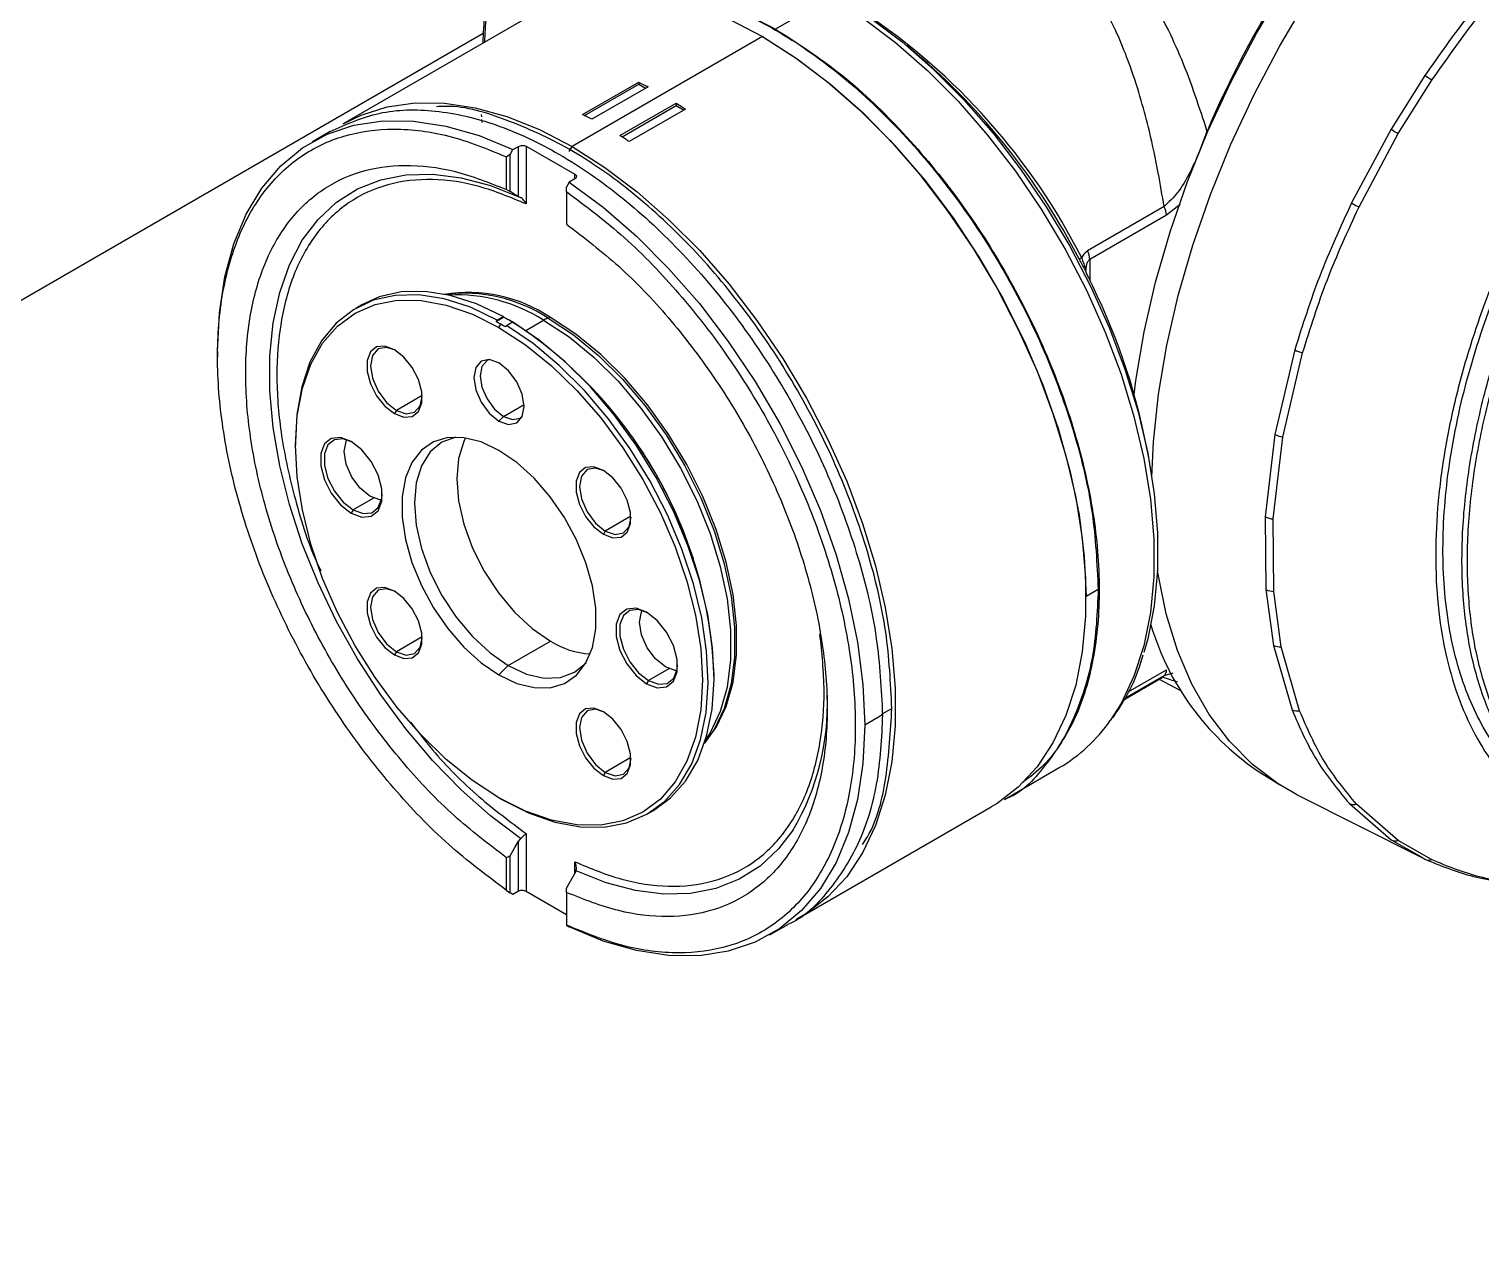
# Model space of a CAD drawing. Header units: millimetres. Extents: x -356 to 237, y 0 to 365.
# Drawn here: x -191.386 to -187.076, y 276.01 to 279.591 of the extents above; entities that cross this region are included whole.
import ezdxf

# ---------------------------------------------------------------- set-up
doc = ezdxf.new("R2010")
doc.units = ezdxf.units.MM

msp = doc.modelspace()

# ---------------------------------------------------------------- linework, layer by layer
at = {"color": 7, "linetype": 'Continuous', "lineweight": 25}
for p, q in [((-189.0066, 279.6854), (-189.1696, 279.5912)), ((-189.8876, 279.636), (-190.4528, 279.3098)), ((-203.6184, 271.7383), (-190.0371, 279.5786)), ((-189.2086, 279.5687), (-189.7737, 279.2425)), ((-189.2056, 279.5671), (-189.2084, 279.5687)), ((-188.7551, 279.5211), (-188.7805, 279.5422)), ((-187.2425, 279.4534), (-187.3427, 279.2943)), ((-187.3214, 279.2813), (-187.2218, 279.4395)), ((-189.7431, 279.3376), (-189.576, 279.4341)), ((-189.7368, 279.3345), (-189.576, 279.4273)), ((-189.5482, 279.4198), (-189.7152, 279.3234)), ((-189.576, 279.4341), (-189.576, 279.4273)), ((-189.576, 279.4273), (-189.5556, 279.4155)), ((-189.6317, 279.2752), (-189.4647, 279.3716)), ((-189.4647, 279.363), (-189.6246, 279.2707)), ((-189.4368, 279.3537), (-189.6039, 279.2573)), ((-189.4647, 279.3716), (-189.4647, 279.363)), ((-189.4427, 279.3503), (-189.4647, 279.363)), ((-190.0432, 279.3379), (-190.043, 279.3309)), ((-190.0431, 279.3379), (-190.043, 279.3309)), ((-190.0429, 279.3228), (-190.0419, 279.3141)), ((-190.4917, 279.2873), (-190.5446, 279.2567)), ((-187.887, 279.2864), (-187.8891, 279.2875)), ((-187.3427, 279.2943), (-187.46, 279.0753)), ((-187.4379, 279.0635), (-187.3214, 279.2813)), ((-189.9574, 279.219), (-189.9491, 279.2335)), ((-189.9491, 279.2335), (-189.9324, 279.2431)), ((-189.9324, 279.0946), (-189.9324, 279.2431)), ((-189.9101, 279.2442), (-189.7653, 279.1606)), ((-189.9101, 279.2442), (-189.9101, 279.0722)), ((-189.782, 279.228), (-189.7737, 279.2425)), ((-189.9574, 279.219), (-189.9686, 279.2119)), ((-189.9686, 279.115), (-189.9686, 279.2119)), ((-189.9574, 279.1092), (-189.9574, 279.219)), ((-189.782, 279.1371), (-189.7904, 279.1226)), ((-189.7653, 279.1467), (-189.782, 279.1371)), ((-189.7653, 279.1467), (-189.7653, 279.1606)), ((-189.9686, 279.115), (-189.9574, 279.1092)), ((-189.9324, 279.0946), (-189.9267, 279.0914)), ((-189.7904, 279.1091), (-189.7904, 279.1226)), ((-189.7904, 279.1091), (-189.7904, 279.0122)), ((-188.0165, 279.0643), (-188.244, 278.9329)), ((-187.9686, 279.0711), (-188.0094, 279.0388)), ((-188.0094, 279.0388), (-188.237, 278.9074)), ((-188.2511, 278.885), (-188.249, 278.8771)), ((-188.237, 278.9074), (-188.237, 278.8464)), ((-190.3977, 278.7733), (-190.4155, 278.763)), ((-189.999, 278.7234), (-189.9759, 278.7368)), ((-189.9964, 278.728), (-189.9785, 278.7383)), ((-189.9908, 278.7057), (-189.9853, 278.7153)), ((-189.9785, 278.7383), (-189.9759, 278.7368)), ((-189.9686, 278.7119), (-189.9507, 278.7222)), ((-189.9584, 278.7269), (-189.9617, 278.7288)), ((-189.9108, 278.6972), (-189.8585, 278.7274)), ((-189.8377, 278.7354), (-189.845, 278.7333)), ((-190.826, 278.6348), (-190.826, 278.6188)), ((-187.6287, 278.6396), (-187.6876, 278.3885)), ((-187.6641, 278.3807), (-187.6055, 278.6303)), ((-190.2189, 278.504), (-190.2953, 278.4599)), ((-190.2953, 278.4599), (-190.3009, 278.4502)), ((-189.9769, 278.4421), (-189.9163, 278.477)), ((-189.9769, 278.4421), (-189.9908, 278.4282)), ((-190.5949, 278.3665), (-190.5949, 278.3568)), ((-187.6876, 278.3885), (-187.716, 278.1441)), ((-187.6924, 278.1378), (-187.6641, 278.3807)), ((-188.057, 278.289), (-188.0622, 278.3193)), ((-190.3631, 278.1997), (-190.4237, 278.1647)), ((-190.4237, 278.1647), (-190.4293, 278.1551)), ((-189.5988, 278.146), (-189.6752, 278.1019)), ((-187.716, 278.1441), (-187.714, 277.928)), ((-189.6752, 278.1019), (-189.6808, 278.0923)), ((-187.6906, 277.9229), (-187.6924, 278.1378)), ((-188.2481, 277.9084), (-188.2119, 277.9293)), ((-187.714, 277.928), (-187.6917, 277.7627)), ((-188.2481, 277.9052), (-188.2481, 277.9084)), ((-187.6685, 277.7585), (-187.6906, 277.9229)), ((-190.2189, 277.7879), (-190.2953, 277.7438)), ((-189.963, 277.7027), (-189.8377, 277.775)), ((-187.6917, 277.7627), (-187.6368, 277.5716)), ((-187.6141, 277.5685), (-187.6685, 277.7585)), ((-190.2953, 277.7438), (-190.3009, 277.7342)), ((-189.963, 277.7027), (-189.9908, 277.6749)), ((-189.4862, 277.6935), (-189.5468, 277.6585)), ((-189.3522, 277.6696), (-189.3522, 277.6767)), ((-188.1311, 277.6066), (-188.0165, 277.6728)), ((-188.1226, 277.6248), (-188.0094, 277.6901)), ((-188.0165, 277.6728), (-187.9898, 277.6812)), ((-189.5468, 277.6585), (-189.5524, 277.6489)), ((-188.1329, 277.6032), (-188.0294, 277.663)), ((-188.0312, 277.6619), (-187.9675, 277.6286)), ((-188.8522, 277.5565), (-188.9051, 277.5259)), ((-188.855, 277.5581), (-188.8244, 277.5758)), ((-189.5988, 277.43), (-189.6752, 277.3859)), ((-189.6752, 277.3859), (-189.6808, 277.3762)), ((-188.4905, 277.3058), (-188.3275, 277.3999)), ((-187.7417, 277.3926), (-187.6738, 277.3495)), ((-189.9908, 277.3105), (-189.9825, 277.3057)), ((-189.0946, 276.9571), (-188.5295, 277.2833)), ((-187.6233, 277.3205), (-187.2518, 277.1337)), ((-187.4663, 277.2931), (-187.3421, 277.1857)), ((-187.322, 277.1842), (-187.4452, 277.2912)), ((-189.5494, 277.2628), (-189.5316, 277.2731)), ((-189.9101, 277.2043), (-189.9101, 277.0323)), ((-189.9267, 277.1892), (-189.9324, 277.1819)), ((-189.9324, 277.0334), (-189.9324, 277.1819)), ((-187.3421, 277.1857), (-187.2517, 277.1338)), ((-187.223, 277.127), (-187.322, 277.1842)), ((-189.9574, 277.1384), (-189.9686, 277.1325)), ((-189.9686, 277.0356), (-189.9686, 277.1325)), ((-189.9574, 277.0286), (-189.9574, 277.1384)), ((-189.7653, 277.0855), (-189.7653, 277.1207)), ((-187.2517, 277.1338), (-187.2422, 277.1284)), ((-189.7904, 277.0419), (-189.7653, 277.0855)), ((-189.7617, 277.0939), (-189.7653, 277.0855)), ((-189.9686, 277.0356), (-189.9574, 277.0286)), ((-189.9491, 277.0237), (-189.9574, 277.0286)), ((-189.9324, 277.0334), (-189.9491, 277.0237)), ((-189.7904, 276.9632), (-189.9101, 277.0323)), ((-189.7904, 277.0297), (-189.7904, 277.0419)), ((-189.7904, 277.0297), (-189.7904, 276.9328)), ((-189.7904, 276.9322), (-189.782, 276.9273)), ((-189.1865, 276.9041), (-189.1336, 276.9346))]:
    msp.add_line(p, q, dxfattribs=at)
at = {"color": 7, "linetype": 'Continuous', "lineweight": 25, "flags": 128}
for points in [[(-188.1056, 278.5074), (-188.1003, 278.5484), (-188.0759, 278.6932), (-188.042, 278.8406), (-187.9988, 278.9896), (-187.9468, 279.1391), (-187.8863, 279.288), (-187.8176, 279.4353), (-187.7414, 279.58), (-187.6581, 279.7209), (-187.5683, 279.8572), (-187.4726, 279.9877), (-187.3718, 280.1117), (-187.2666, 280.2283), (-187.1577, 280.3365), (-187.0458, 280.4356), (-186.9318, 280.525), (-186.8166, 280.6039)], [(-188.0528, 278.263), (-188.0479, 278.3666), (-188.033, 278.5081), (-188.0085, 278.6532), (-187.9744, 278.801), (-187.9312, 278.9503), (-187.879, 279.1001), (-187.8183, 279.2493), (-187.7494, 279.3969), (-187.673, 279.5418), (-187.5894, 279.683), (-187.4994, 279.8195), (-187.4035, 279.9503), (-187.3025, 280.0745), (-187.197, 280.1912), (-187.0878, 280.2995), (-186.9757, 280.3988), (-186.8615, 280.4882), (-186.7459, 280.5672)], [(-189.8876, 279.636), (-189.8342, 279.6623), (-189.7572, 279.6867), (-189.6747, 279.6985), (-189.5873, 279.6975), (-189.4961, 279.6839), (-189.4019, 279.6577), (-189.3057, 279.6192), (-189.2086, 279.5687)], [(-189.0066, 279.6854), (-188.9094, 279.6236), (-188.8132, 279.551), (-188.719, 279.4685), (-188.6278, 279.3768), (-188.5405, 279.2769), (-188.4579, 279.1698), (-188.381, 279.0566), (-188.3104, 278.9385), (-188.2471, 278.8167), (-188.1915, 278.6924), (-188.1443, 278.5669), (-188.1059, 278.4415), (-188.0768, 278.3175), (-188.0572, 278.1962), (-188.0474, 278.0787), (-188.0474, 277.9664), (-188.0572, 277.8603), (-188.0768, 277.7615), (-188.1059, 277.6711), (-188.1443, 277.59), (-188.1763, 277.5394)], [(-188.9852, 279.6862), (-188.8891, 279.625), (-188.7939, 279.5533), (-188.7007, 279.4716), (-188.6104, 279.3808), (-188.524, 279.282), (-188.4423, 279.176), (-188.3661, 279.064), (-188.2963, 278.9471), (-188.2336, 278.8265), (-188.1786, 278.7035), (-188.1319, 278.5793), (-188.0939, 278.4552), (-188.0651, 278.3325), (-188.0457, 278.2124), (-188.036, 278.0962), (-188.036, 277.985), (-188.0457, 277.88), (-188.0651, 277.7823), (-188.0766, 277.7419)], [(-189.2086, 279.5687), (-189.1114, 279.507), (-189.0152, 279.4344), (-188.921, 279.3519), (-188.8298, 279.2602), (-188.7424, 279.1603), (-188.6599, 279.0532), (-188.5829, 278.94), (-188.5124, 278.8219), (-188.4491, 278.7001), (-188.3935, 278.5758), (-188.3463, 278.4503), (-188.3079, 278.3249), (-188.2788, 278.2009), (-188.2592, 278.0796), (-188.2493, 277.9621), (-188.2493, 277.8498), (-188.2592, 277.7437), (-188.2788, 277.6449), (-188.3079, 277.5545), (-188.3463, 277.4734), (-188.3935, 277.4025), (-188.4491, 277.3423), (-188.5124, 277.2937), (-188.5295, 277.2833)], [(-189.2058, 279.5671), (-189.1057, 279.5033), (-189.0067, 279.428), (-188.9098, 279.3422), (-188.8163, 279.2467), (-188.7269, 279.1426), (-188.6429, 279.031), (-188.565, 278.9132), (-188.4941, 278.7904), (-188.431, 278.664), (-188.3764, 278.5354), (-188.3309, 278.406), (-188.295, 278.2772), (-188.269, 278.1504), (-188.2534, 278.0271), (-188.2481, 277.9084)], [(-190.4528, 279.3098), (-190.3993, 279.3361), (-190.3223, 279.3605), (-190.2398, 279.3722), (-190.1524, 279.3713), (-190.0612, 279.3576), (-189.967, 279.3314), (-189.8708, 279.2929), (-189.7737, 279.2425)], [(-190.826, 278.6348), (-190.8206, 278.7491), (-190.8045, 278.8558), (-190.7779, 278.9538), (-190.741, 279.042), (-190.6943, 279.1194), (-190.6383, 279.1851), (-190.5736, 279.2385), (-190.501, 279.2789), (-190.4212, 279.3058), (-190.3352, 279.3189), (-190.244, 279.3182), (-190.1485, 279.3036), (-190.0498, 279.2752), (-189.9491, 279.2335)], [(-189.7737, 279.2425), (-189.6765, 279.1807), (-189.5803, 279.1082), (-189.4862, 279.0257), (-189.3949, 278.934), (-189.3076, 278.8341), (-189.225, 278.727), (-189.1481, 278.6138), (-189.0776, 278.4957), (-189.0142, 278.3739), (-188.9586, 278.2496), (-188.9114, 278.1241), (-188.873, 277.9987), (-188.8439, 277.8747), (-188.8243, 277.7533), (-188.8145, 277.6359), (-188.8145, 277.5235), (-188.8243, 277.4174), (-188.8439, 277.3187), (-188.873, 277.2283), (-188.9114, 277.1472), (-188.9586, 277.0762), (-189.0142, 277.0161), (-189.0776, 276.9674), (-189.1097, 276.9488)], [(-189.9267, 277.1892), (-190.0158, 277.2566), (-190.1029, 277.334), (-190.1868, 277.4203), (-190.2668, 277.5146), (-190.3417, 277.6158), (-190.4107, 277.7226), (-190.4729, 277.8338), (-190.5278, 277.9481), (-190.5745, 278.0641), (-190.6125, 278.1805), (-190.6415, 278.2958), (-190.661, 278.4087), (-190.6708, 278.5178), (-190.6708, 278.6219), (-190.661, 278.7197), (-190.6415, 278.8101), (-190.6125, 278.892), (-190.5745, 278.9644), (-190.5278, 279.0264), (-190.4729, 279.0774), (-190.4107, 279.1167), (-190.3417, 279.1439), (-190.2668, 279.1586), (-190.1868, 279.1606), (-190.1029, 279.15), (-190.0158, 279.1269), (-189.9267, 279.0914)], [(-189.782, 279.1371), (-189.6813, 279.0625), (-189.5826, 278.9769), (-189.4871, 278.8813), (-189.3959, 278.7767), (-189.3099, 278.6642), (-189.2301, 278.5452), (-189.1575, 278.421), (-189.0928, 278.293), (-189.0368, 278.1626), (-188.9901, 278.0312), (-188.9532, 277.9004), (-188.9266, 277.7717), (-188.9105, 277.6464), (-188.9051, 277.5259)], [(-189.9324, 279.0946), (-189.9463, 279.1027), (-189.9574, 279.1092)], [(-189.9964, 278.728), (-190.0756, 278.7657), (-190.1533, 278.7907), (-190.2281, 278.8026), (-190.2987, 278.8011), (-190.364, 278.7864), (-190.4229, 278.7586), (-190.4743, 278.7183), (-190.5175, 278.666), (-190.5516, 278.6028), (-190.5761, 278.5296), (-190.5906, 278.4476), (-190.5949, 278.3665)], [(-189.9785, 278.7383), (-190.0578, 278.776), (-190.1354, 278.801), (-190.2102, 278.8129), (-190.2808, 278.8114), (-190.3461, 278.7967), (-190.3977, 278.7733)], [(-188.2299, 278.831), (-188.2297, 278.8309), (-188.2293, 278.8306), (-188.2293, 278.8302)], [(-189.9908, 277.3105), (-190.0697, 277.362), (-190.1472, 277.4245), (-190.222, 277.497), (-190.2929, 277.5783), (-190.3586, 277.6669), (-190.418, 277.7614), (-190.4701, 277.8601), (-190.514, 277.9613), (-190.5489, 278.0633), (-190.5743, 278.1644), (-190.5898, 278.2628), (-190.5949, 278.3568), (-190.5898, 278.4449), (-190.5743, 278.5255), (-190.5489, 278.5972), (-190.514, 278.6589), (-190.4701, 278.7094), (-190.418, 278.7479), (-190.3586, 278.7738), (-190.2929, 278.7866), (-190.222, 278.786), (-190.1472, 278.7722), (-190.0697, 278.7452), (-189.9908, 278.7057)], [(-189.9908, 278.7057), (-189.912, 278.6542), (-189.8345, 278.5916), (-189.7596, 278.5191), (-189.6888, 278.4378), (-189.6231, 278.3492), (-189.5637, 278.2547), (-189.5116, 278.1561), (-189.4677, 278.0549), (-189.4327, 277.9528), (-189.4073, 277.8518), (-189.3919, 277.7534), (-189.3867, 277.6593), (-189.3919, 277.5713), (-189.4073, 277.4907), (-189.4327, 277.4189), (-189.4677, 277.3573), (-189.5116, 277.3067), (-189.5637, 277.2682), (-189.6231, 277.2423), (-189.6888, 277.2296), (-189.7596, 277.2301), (-189.8345, 277.244), (-189.912, 277.2709), (-189.9908, 277.3105)], [(-189.9825, 277.3057), (-189.9031, 277.2658), (-189.8251, 277.2385), (-189.7497, 277.2243), (-189.6783, 277.2234), (-189.6119, 277.2359), (-189.5519, 277.2614), (-189.4991, 277.2996), (-189.4544, 277.3498), (-189.4187, 277.4112), (-189.3924, 277.4828), (-189.3761, 277.5632), (-189.3701, 277.6513), (-189.3743, 277.7455), (-189.3888, 277.8442), (-189.4134, 277.9457), (-189.4475, 278.0484), (-189.4906, 278.1504), (-189.5421, 278.2502), (-189.6009, 278.3459), (-189.6663, 278.436), (-189.7369, 278.519), (-189.8117, 278.5935), (-189.8893, 278.6581), (-189.9686, 278.7119)], [(-189.5316, 277.2731), (-189.4812, 277.3099), (-189.4366, 277.3601), (-189.4008, 277.4215), (-189.3746, 277.4931), (-189.3583, 277.5735), (-189.3522, 277.6616), (-189.3565, 277.7558), (-189.371, 277.8545), (-189.3955, 277.956), (-189.4296, 278.0587), (-189.4728, 278.1607), (-189.5242, 278.2605), (-189.5831, 278.3562), (-189.6484, 278.4463), (-189.719, 278.5293), (-189.7938, 278.6038), (-189.8715, 278.6684), (-189.9507, 278.7222)], [(-189.8585, 278.7274), (-189.7827, 278.6777), (-189.7083, 278.6169), (-189.6367, 278.5461), (-189.5692, 278.4668), (-189.5071, 278.3804), (-189.4516, 278.2884), (-189.4036, 278.1927), (-189.3641, 278.0949), (-189.3339, 277.9969), (-189.3134, 277.9006), (-189.303, 277.8077), (-189.303, 277.7199), (-189.3134, 277.639), (-189.3339, 277.5663), (-189.3641, 277.5033), (-189.3775, 277.4829)], [(-189.845, 278.7333), (-189.7694, 278.6837), (-189.6952, 278.6231), (-189.6238, 278.5526), (-189.5566, 278.4735), (-189.4947, 278.3873), (-189.4393, 278.2956), (-189.3915, 278.2001), (-189.3521, 278.1026), (-189.3219, 278.005), (-189.3015, 277.9089), (-189.2912, 277.8163), (-189.2912, 277.7288), (-189.3015, 277.6481), (-189.3219, 277.5756), (-189.3521, 277.5128), (-189.3807, 277.4729)], [(-189.3835, 277.4694), (-189.3464, 277.5189), (-189.3164, 277.5815), (-189.296, 277.6537), (-189.2857, 277.7342), (-189.2857, 277.8214), (-189.296, 277.9137), (-189.3164, 278.0095), (-189.3464, 278.1068), (-189.3857, 278.204), (-189.4333, 278.2991), (-189.4885, 278.3905), (-189.5502, 278.4764), (-189.6173, 278.5552), (-189.6884, 278.6255), (-189.7624, 278.6859), (-189.8377, 278.7354)], [(-190.3009, 278.6399), (-190.329, 278.6504), (-190.3537, 278.6482), (-190.372, 278.6336), (-190.3817, 278.6082), (-190.3817, 278.5753), (-190.372, 278.5387), (-190.3537, 278.5029), (-190.329, 278.4722), (-190.3009, 278.4502)], [(-190.298, 278.6382), (-190.3246, 278.6469), (-190.3494, 278.6421), (-190.366, 278.623), (-190.3719, 278.5925), (-190.366, 278.5553), (-190.3494, 278.517), (-190.3246, 278.4835), (-190.2953, 278.4599)], [(-190.3009, 278.4502), (-190.2728, 278.4397), (-190.2481, 278.442), (-190.2297, 278.4566), (-190.22, 278.4819), (-190.22, 278.5149), (-190.2297, 278.5514), (-190.2481, 278.5872), (-190.2728, 278.618), (-190.3009, 278.6399)], [(-189.9908, 278.6006), (-190.0194, 278.6105), (-190.0436, 278.6058), (-190.0598, 278.5872), (-190.0655, 278.5575), (-190.0598, 278.5212), (-190.0436, 278.4839), (-190.0194, 278.4512), (-189.9908, 278.4282)], [(-190.0196, 278.6106), (-190.0261, 278.6077), (-190.0412, 278.5903), (-190.0465, 278.5626), (-190.0412, 278.5288), (-190.0261, 278.494), (-190.0035, 278.4636), (-189.9769, 278.4421)], [(-189.9908, 278.4282), (-189.9623, 278.4182), (-189.938, 278.4229), (-189.9218, 278.4416), (-189.9162, 278.4713), (-189.9218, 278.5076), (-189.938, 278.5449), (-189.9623, 278.5776), (-189.9908, 278.6006)], [(-190.2953, 278.4599), (-190.266, 278.4497), (-190.2412, 278.4545), (-190.2246, 278.4736), (-190.2188, 278.5009)], [(-189.9769, 278.4421), (-189.9503, 278.4328), (-189.9277, 278.4372), (-189.9219, 278.4414)], [(-190.4293, 278.3673), (-190.4607, 278.379), (-190.4883, 278.3765), (-190.5088, 278.3602), (-190.5198, 278.3318), (-190.5198, 278.295), (-190.5088, 278.2541), (-190.4883, 278.214), (-190.4607, 278.1796), (-190.4293, 278.1551)], [(-190.4264, 278.3656), (-190.4532, 278.3751), (-190.4792, 278.3728), (-190.4985, 278.3574), (-190.5087, 278.3308), (-190.5087, 278.2962), (-190.4985, 278.2577), (-190.4792, 278.2201), (-190.4532, 278.1878), (-190.4237, 278.1647)], [(-190.4502, 278.3375), (-190.4443, 278.368), (-190.4421, 278.3724)], [(-190.4293, 278.1551), (-190.3979, 278.1434), (-190.3702, 278.1458), (-190.3497, 278.1622), (-190.3388, 278.1905), (-190.3388, 278.2274), (-190.3497, 278.2683), (-190.3702, 278.3084), (-190.3979, 278.3427), (-190.4293, 278.3673)], [(-189.9908, 278.3412), (-190.0438, 278.3662), (-190.095, 278.3789), (-190.1427, 278.379), (-190.1852, 278.3665), (-190.2211, 278.3418), (-190.2491, 278.3057), (-190.2683, 278.2595), (-190.2781, 278.2047), (-190.2781, 278.1432), (-190.2683, 278.0771), (-190.2491, 278.0087), (-190.2211, 277.9402), (-190.1852, 277.8741), (-190.1427, 277.8125), (-190.095, 277.7576), (-190.0438, 277.7112), (-189.9908, 277.6749)], [(-190.1185, 278.3806), (-190.1598, 278.3651), (-190.1945, 278.3364), (-190.2202, 278.2956), (-190.236, 278.2445), (-190.2414, 278.1849), (-190.236, 278.119), (-190.2202, 278.0496), (-190.1945, 277.9792), (-190.1598, 277.9105), (-190.1176, 277.8461), (-190.0695, 277.7886), (-190.0173, 277.7402), (-189.963, 277.7027)], [(-190.0899, 278.3782), (-190.0949, 278.368), (-190.1107, 278.3168), (-190.1161, 278.2572), (-190.1107, 278.1914), (-190.0949, 278.1219), (-190.0692, 278.0515), (-190.0346, 277.9828), (-189.9924, 277.9185), (-189.9442, 277.861), (-189.892, 277.8125), (-189.8377, 277.775)], [(-190.3394, 278.1945), (-190.3443, 278.1947), (-190.3736, 278.2049), (-190.4029, 278.2286), (-190.4277, 278.2621), (-190.4443, 278.3003), (-190.4502, 278.3375)], [(-189.9908, 277.6749), (-189.9378, 277.65), (-189.8866, 277.6372), (-189.8389, 277.6371), (-189.7964, 277.6496), (-189.7606, 277.6744), (-189.7325, 277.7105), (-189.7133, 277.7567), (-189.7035, 277.8115), (-189.7035, 277.873), (-189.7133, 277.939), (-189.7325, 278.0075), (-189.7606, 278.0759), (-189.7964, 278.1421), (-189.8389, 278.2037), (-189.8866, 278.2586), (-189.9378, 278.305), (-189.9908, 278.3412)], [(-189.6808, 278.2819), (-189.7089, 278.2924), (-189.7336, 278.2902), (-189.7519, 278.2756), (-189.7617, 278.2503), (-189.7617, 278.2173), (-189.7519, 278.1808), (-189.7336, 278.1449), (-189.7089, 278.1142), (-189.6808, 278.0923)], [(-189.678, 278.2803), (-189.7045, 278.2889), (-189.7293, 278.2841), (-189.7459, 278.265), (-189.7518, 278.2345), (-189.7459, 278.1973), (-189.7293, 278.1591), (-189.7045, 278.1256), (-189.6752, 278.1019)], [(-189.6808, 278.0923), (-189.6527, 278.0818), (-189.628, 278.084), (-189.6097, 278.0986), (-189.5999, 278.124), (-189.5999, 278.1569), (-189.6097, 278.1935), (-189.628, 278.2293), (-189.6527, 278.26), (-189.6808, 278.2819)], [(-190.4237, 278.1647), (-190.3942, 278.1537), (-190.3682, 278.156), (-190.349, 278.1714), (-190.3387, 278.198), (-190.3375, 278.2115)], [(-189.6752, 278.1019), (-189.6459, 278.0917), (-189.6211, 278.0966), (-189.6045, 278.1157), (-189.5987, 278.143)], [(-187.6233, 277.3204), (-187.6776, 277.3519), (-187.7537, 277.4092), (-187.822, 277.478), (-187.8823, 277.5577), (-187.9339, 277.6478), (-187.9767, 277.7477), (-188.0102, 277.8567), (-188.0342, 277.9739), (-188.0359, 277.9855)], [(-190.3009, 277.9239), (-190.329, 277.9344), (-190.3537, 277.9322), (-190.372, 277.9175), (-190.3817, 277.8922), (-190.3817, 277.8593), (-190.372, 277.8227), (-190.3537, 277.7869), (-190.329, 277.7561), (-190.3009, 277.7342)], [(-190.298, 277.9222), (-190.3246, 277.9308), (-190.3494, 277.926), (-190.366, 277.9069), (-190.3719, 277.8764), (-190.366, 277.8392), (-190.3494, 277.801), (-190.3246, 277.7675), (-190.2953, 277.7438)], [(-190.3009, 277.7342), (-190.2728, 277.7237), (-190.2481, 277.7259), (-190.2297, 277.7406), (-190.22, 277.7659), (-190.22, 277.7988), (-190.2297, 277.8354), (-190.2481, 277.8712), (-190.2728, 277.9019), (-190.3009, 277.9239)], [(-189.5524, 277.861), (-189.5838, 277.8728), (-189.6114, 277.8703), (-189.6319, 277.8539), (-189.6428, 277.8256), (-189.6428, 277.7888), (-189.6319, 277.7478), (-189.6114, 277.7078), (-189.5838, 277.6734), (-189.5524, 277.6489)], [(-189.5495, 277.8593), (-189.5763, 277.8689), (-189.6023, 277.8665), (-189.6215, 277.8511), (-189.6318, 277.8245), (-189.6318, 277.7899), (-189.6215, 277.7515), (-189.6023, 277.7138), (-189.5763, 277.6816), (-189.5468, 277.6585)], [(-189.5732, 277.8313), (-189.5674, 277.8618), (-189.5652, 277.8661)], [(-189.5524, 277.6489), (-189.5209, 277.6371), (-189.4933, 277.6396), (-189.4728, 277.656), (-189.4619, 277.6843), (-189.4619, 277.7211), (-189.4728, 277.7621), (-189.4933, 277.8021), (-189.5209, 277.8365), (-189.5524, 277.861)], [(-189.4625, 277.6883), (-189.4674, 277.6885), (-189.4967, 277.6987), (-189.526, 277.7223), (-189.5508, 277.7558), (-189.5674, 277.7941), (-189.5732, 277.8313)], [(-190.2953, 277.7438), (-190.266, 277.7337), (-190.2412, 277.7385), (-190.2246, 277.7576), (-190.2188, 277.7849)], [(-189.963, 277.7027), (-189.9087, 277.6775), (-189.8564, 277.6656), (-189.8083, 277.6676), (-189.7661, 277.6832), (-189.7321, 277.7112)], [(-189.5468, 277.6585), (-189.5173, 277.6475), (-189.4913, 277.6498), (-189.4721, 277.6652), (-189.4618, 277.6918), (-189.4605, 277.7052)], [(-189.6808, 277.5659), (-189.7089, 277.5764), (-189.7336, 277.5742), (-189.7519, 277.5595), (-189.7617, 277.5342), (-189.7617, 277.5013), (-189.7519, 277.4647), (-189.7336, 277.4289), (-189.7089, 277.3982), (-189.6808, 277.3762)], [(-189.678, 277.5642), (-189.7045, 277.5729), (-189.7293, 277.568), (-189.7459, 277.5489), (-189.7518, 277.5185), (-189.7459, 277.4813), (-189.7293, 277.443), (-189.7045, 277.4095), (-189.6752, 277.3859)], [(-189.6808, 277.3762), (-189.6527, 277.3657), (-189.628, 277.3679), (-189.6097, 277.3826), (-189.5999, 277.4079), (-189.5999, 277.4408), (-189.6097, 277.4774), (-189.628, 277.5132), (-189.6527, 277.544), (-189.6808, 277.5659)], [(-188.9051, 277.5259), (-188.9105, 277.4117), (-188.9266, 277.305), (-188.9532, 277.207), (-188.9901, 277.1188), (-189.0368, 277.0414), (-189.0928, 276.9756), (-189.1575, 276.9223), (-189.2301, 276.8819), (-189.3099, 276.855), (-189.3959, 276.8418), (-189.4871, 276.8426), (-189.5826, 276.8572), (-189.6813, 276.8855), (-189.782, 276.9273)], [(-189.6752, 277.3859), (-189.6459, 277.3757), (-189.6211, 277.3805), (-189.6045, 277.3996), (-189.5987, 277.4269)], [(-189.1175, 277.2155), (-189.1607, 277.1589), (-189.2155, 277.108), (-189.2778, 277.0687), (-189.3468, 277.0415), (-189.4217, 277.0268), (-189.5016, 277.0248), (-189.5856, 277.0354), (-189.6726, 277.0585), (-189.7617, 277.0939)], [(-189.9574, 277.1384), (-189.9433, 277.1629), (-189.9324, 277.1819)]]:
    msp.add_lwpolyline(points, dxfattribs=at)
at = {"color": 7, "linetype": 'Continuous', "lineweight": 25}
for centre, radius, start, end in [((-185.0226, 278.064), 3.1167, 138.3538, 156.8846), ((-189.9641, 278.0493), 1.9093, 26.8731, 56.4463), ((-190.0588, 277.9854), 2.0144, 27.2509, 49.6714), ((-188.8343, 277.0542), 2.8792, 55.9405, 56.4375), ((-187.0453, 279.7588), 0.5516, 237.3712, 239.9724), ((-188.0651, 279.037), 0.0557, 1.7795, 29.2274), ((-187.3495, 279.2554), 0.2113, 238.4666, 245.2686), ((-188.2927, 278.9057), 0.0557, 1.7778, 29.229), ((-188.2438, 278.8783), 0.0381, 116.8878, 129.3384), ((-188.2385, 278.8815), 0.013, 164.2915, 201.3717), ((-190.0808, 278.3739), 0.4356, 56.083, 99.6187), ((-190.0938, 278.3531), 0.4544, 56.7974, 96.994), ((-190.1158, 278.3233), 0.4791, 57.5182, 92.7662), ((-189.9572, 277.9825), 1.9247, 10.0785, 26.1327), ((-190.6686, 277.6168), 1.3178, 2.6054, 57.3946), ((-189.8277, 278.6751), 0.0607, 106.5441, 120.4872), ((-187.5808, 278.7257), 0.0985, 240.9194, 255.4658), ((-190.6731, 277.6142), 1.323, 17.8228, 42.1717), ((-187.6524, 278.4552), 0.0753, 242.2109, 261.121), ((-187.6887, 278.1989), 0.0612, 243.4833, 266.5085), ((-187.6917, 277.9748), 0.0519, 244.4191, 271.1942), ((-187.2909, 278.0507), 0.7977, 196.5407, 235.5875), ((-189.7051, 277.9857), 0.2489, 237.8205, 266.6071), ((-187.6723, 277.8045), 0.0462, 245.1025, 274.6909), ((-188.0299, 277.6884), 0.0206, 310.7938, 4.8109), ((-189.7423, 277.586), 0.7264, 329.3294, 2.2714), ((-188.57, 277.8145), 0.4803, 300.3313, 325.0553), ((-187.6202, 277.6083), 0.0403, 245.6542, 278.6288), ((-187.4531, 277.3224), 0.0321, 245.7815, 284.246), ((-187.33, 277.2117), 0.0287, 245.1924, 286.2148), ((-187.2308, 277.1524), 0.0266, 244.601, 287.1935)]:
    msp.add_arc(centre, radius, start, end, dxfattribs=at)
for points, knots in [([(-183.6206, 281.7904), (-183.7048, 281.7255), (-183.8818, 281.5891), (-184.1439, 281.3919), (-184.4159, 281.1896), (-184.6835, 280.9923), (-184.9569, 280.7926), (-185.2224, 280.5976), (-185.4857, 280.4103), (-185.7333, 280.2745), (-185.9461, 280.1531), (-186.1269, 280.0368), (-186.2891, 279.9141), (-186.4296, 279.783), (-186.5521, 279.6507), (-186.6683, 279.5066), (-186.7761, 279.3525), (-186.8745, 279.1907), (-186.962, 279.0232), (-187.0378, 278.8523), (-187.1007, 278.6798), (-187.1503, 278.5077), (-187.1857, 278.3381), (-187.2067, 278.1731), (-187.2126, 278.0151), (-187.204, 277.8658), (-187.1805, 277.7269), (-187.1427, 277.5998), (-187.0905, 277.4862), (-187.0248, 277.3874), (-186.9461, 277.3051), (-186.8557, 277.2404), (-186.7545, 277.1944), (-186.6438, 277.1674), (-186.5251, 277.1613), (-186.4249, 277.1689), (-186.3663, 277.1845), (-186.3482, 277.1894)], [0, 0, 0, 0, 0.04659, 0.097949, 0.143742, 0.195198, 0.243679, 0.29212, 0.339654, 0.385153, 0.415758, 0.447037, 0.479331, 0.504731, 0.531198, 0.558287, 0.585816, 0.613557, 0.641265, 0.668577, 0.695441, 0.721679, 0.747031, 0.771324, 0.794484, 0.816266, 0.836769, 0.856069, 0.874217, 0.891392, 0.907837, 0.923838, 0.939837, 0.956275, 0.973477, 0.991785, 1, 1, 1, 1]), ([(-186.8288, 277.284), (-186.8571, 277.2985), (-186.9379, 277.3397), (-187.0404, 277.4601), (-187.1291, 277.6312), (-187.1803, 277.8379), (-187.1947, 278.0702), (-187.1717, 278.3231), (-187.1125, 278.5875), (-187.0187, 278.8566), (-186.8939, 279.1207), (-186.7495, 279.3591), (-186.5952, 279.5669), (-186.4376, 279.7432), (-186.2712, 279.8972), (-186.0953, 280.0251), (-185.919, 280.1379), (-185.6962, 280.2649), (-185.4231, 280.4156), (-185.1268, 280.6356), (-184.8238, 280.8563), (-184.521, 281.0798), (-184.2182, 281.3053), (-183.9155, 281.5337), (-183.7153, 281.6889), (-183.6149, 281.7667)], [0, 0, 0, 0, 0.015151, 0.043239, 0.07368, 0.107159, 0.144381, 0.184781, 0.228419, 0.27393, 0.321059, 0.368177, 0.407242, 0.444936, 0.481352, 0.515661, 0.549011, 0.581618, 0.638568, 0.69824, 0.75821, 0.818307, 0.878586, 0.939125, 1, 1, 1, 1]), ([(-186.3423, 280.3122), (-186.398, 280.2791), (-186.5112, 280.2118), (-186.6715, 280.0899), (-186.8276, 279.9524), (-186.9762, 279.7985), (-187.1167, 279.6325), (-187.2005, 279.5132), (-187.2425, 279.4534)], [0, 0, 0, 0, 0.1546, 0.314624, 0.480722, 0.651487, 0.825457, 1, 1, 1, 1]), ([(-187.2218, 279.4395), (-187.18, 279.499), (-187.0967, 279.6177), (-186.957, 279.7829), (-186.8093, 279.9361), (-186.654, 280.0729), (-186.4945, 280.1944), (-186.3819, 280.2613), (-186.3266, 280.2942)], [0, 0, 0, 0, 0.1744774, 0.3484375, 0.5192116, 0.6853245, 0.8454209, 1, 1, 1, 1]), ([(-188.3578, 279.9959), (-188.3288, 279.977), (-188.2704, 279.9388), (-188.1935, 279.8674), (-188.1241, 279.7867), (-188.0426, 279.6674), (-187.9589, 279.5011), (-187.9126, 279.3595), (-187.8891, 279.2875)], [0, 0, 0, 0, 0.119317, 0.240522, 0.360758, 0.48628, 0.738679, 1, 1, 1, 1]), ([(-188.0165, 279.0643), (-188.022, 279.0976), (-188.0345, 279.1726), (-188.0569, 279.2777), (-188.0844, 279.3827), (-188.1134, 279.4732), (-188.1469, 279.5592), (-188.183, 279.6347), (-188.2228, 279.7031), (-188.2746, 279.7755), (-188.3426, 279.8498), (-188.4056, 279.8924), (-188.4363, 279.9132)], [0, 0, 0, 0, 0.10383, 0.233271, 0.329801, 0.436859, 0.524973, 0.612947, 0.693539, 0.767407, 0.886379, 1, 1, 1, 1]), ([(-190.0079, 279.8253), (-190.0181, 279.7627), (-190.033, 279.6709), (-190.0375, 279.5781), (-190.039, 279.5486)], [0, 0, 0, 0, 0.681993, 1, 1, 1, 1]), ([(-190.0328, 279.5522), (-190.0315, 279.5772), (-190.0271, 279.6664), (-190.0126, 279.7546), (-190.0023, 279.8181)], [0, 0, 0, 0, 0.280646, 1, 1, 1, 1]), ([(-189.8487, 279.6585), (-189.801, 279.6798), (-189.7023, 279.724), (-189.5297, 279.7251), (-189.3472, 279.6834), (-189.2309, 279.6231), (-189.1696, 279.5912)], [0, 0, 0, 0, 0.2177094, 0.4509119, 0.7101827, 1, 1, 1, 1]), ([(-189.8269, 279.6624), (-189.7858, 279.6806), (-189.6938, 279.7212), (-189.5285, 279.7215), (-189.3474, 279.6789), (-189.1603, 279.5896), (-188.9746, 279.4595), (-188.7963, 279.2927), (-188.6322, 279.0957), (-188.4882, 278.8757), (-188.3694, 278.6409), (-188.2816, 278.4002), (-188.2238, 278.1625), (-188.2158, 278.0051), (-188.2119, 277.9293)], [0, 0, 0, 0, 0.04988, 0.111733, 0.180499, 0.257369, 0.34214, 0.433609, 0.52989, 0.628676, 0.727465, 0.823748, 0.91522, 1, 1, 1, 1]), ([(-189.1696, 279.5912), (-189.1057, 279.5499), (-188.973, 279.464), (-188.7955, 279.2946), (-188.6305, 279.0976), (-188.4862, 278.8768), (-188.3673, 278.6414), (-188.2785, 278.4), (-188.2231, 278.1616), (-188.203, 277.9347), (-188.2198, 277.7285), (-188.2719, 277.5465), (-188.3641, 277.4074), (-188.4411, 277.3212), (-188.4905, 277.3059), (-188.4905, 277.3059)], [0, 0, 0, 0, 0.0841048, 0.1748543, 0.270377, 0.3683859, 0.4663969, 0.561922, 0.6526767, 0.7367872, 0.8130579, 0.8812899, 0.9426618, 0.9999766, 1, 1, 1, 1]), ([(-189.576, 279.4341), (-189.5708, 279.4315), (-189.5615, 279.4268), (-189.5523, 279.422), (-189.5482, 279.4198)], [0, 0, 0, 0, 0.558121, 1, 1, 1, 1]), ([(-190.4917, 279.2872), (-190.4441, 279.3086), (-190.3454, 279.3527), (-190.1726, 279.3541), (-189.9909, 279.3111), (-189.8034, 279.2216), (-189.6171, 279.0911), (-189.4383, 278.9238), (-189.2737, 278.7262), (-189.1293, 278.5056), (-189.0102, 278.2702), (-188.9221, 278.0287), (-188.8642, 277.7904), (-188.8561, 277.6324), (-188.8522, 277.5565)], [0, 0, 0, 0, 0.057294, 0.118664, 0.186894, 0.263164, 0.347274, 0.438029, 0.533558, 0.631575, 0.729593, 0.825125, 0.915884, 1, 1, 1, 1]), ([(-188.8244, 277.5758), (-188.8282, 277.6515), (-188.8363, 277.809), (-188.8941, 278.0467), (-188.9819, 278.2874), (-189.1006, 278.5221), (-189.2446, 278.7421), (-189.4088, 278.9393), (-189.587, 279.1056), (-189.7728, 279.2372), (-189.9596, 279.3216), (-190.0961, 279.3652), (-190.1666, 279.3613), (-190.1757, 279.3608)], [0, 0, 0, 0, 0.094365, 0.196182, 0.303352, 0.413313, 0.52327, 0.630438, 0.73225, 0.826608, 0.91217, 0.988713, 1, 1, 1, 1]), ([(-189.4647, 279.3716), (-189.4595, 279.3683), (-189.4501, 279.3624), (-189.4409, 279.3564), (-189.4368, 279.3537)], [0, 0, 0, 0, 0.55827, 1, 1, 1, 1]), ([(-189.7152, 279.3234), (-189.7204, 279.3261), (-189.7296, 279.331), (-189.739, 279.3356), (-189.7431, 279.3376)], [0, 0, 0, 0, 0.561889, 1, 1, 1, 1]), ([(-189.9686, 277.0356), (-190.027, 277.0796), (-190.1475, 277.1703), (-190.3077, 277.3387), (-190.4552, 277.5292), (-190.5831, 277.7384), (-190.6878, 277.9586), (-190.7656, 278.1825), (-190.8139, 278.4029), (-190.8313, 278.6125), (-190.8168, 278.8047), (-190.7705, 278.9736), (-190.6928, 279.1134), (-190.5848, 279.2181), (-190.4506, 279.2818), (-190.2977, 279.3011), (-190.1319, 279.2792), (-190.0249, 279.2351), (-189.9686, 279.2119)], [0, 0, 0, 0, 0.06918, 0.142775, 0.219342, 0.297215, 0.374638, 0.449886, 0.521392, 0.587876, 0.648517, 0.703146, 0.75249, 0.798344, 0.843428, 0.890695, 0.942464, 1, 1, 1, 1]), ([(-189.6039, 279.2573), (-189.609, 279.2607), (-189.6183, 279.2667), (-189.6276, 279.2726), (-189.6317, 279.2752)], [0, 0, 0, 0, 0.561671, 1, 1, 1, 1]), ([(-187.8891, 279.2875), (-187.9051, 279.245), (-187.9288, 279.182), (-187.9729, 279.1065), (-188.0026, 279.0777), (-188.0165, 279.0643)], [0, 0, 0, 0, 0.524533, 0.777545, 1, 1, 1, 1]), ([(-189.9324, 279.2431), (-189.9307, 279.2439), (-189.9271, 279.2455), (-189.9212, 279.2463), (-189.9154, 279.2461), (-189.9118, 279.2448), (-189.9101, 279.2442)], [0, 0, 0, 0, 0.2425918, 0.5051082, 0.7671577, 1, 1, 1, 1]), ([(-189.9686, 277.1325), (-190.0214, 277.1729), (-190.1304, 277.256), (-190.2751, 277.4095), (-190.4083, 277.5829), (-190.5236, 277.7728), (-190.618, 277.9724), (-190.6881, 278.1754), (-190.7316, 278.375), (-190.7472, 278.5649), (-190.7342, 278.7392), (-190.6925, 278.8923), (-190.6225, 279.0194), (-190.5252, 279.115), (-190.4043, 279.1738), (-190.2663, 279.1927), (-190.1164, 279.1743), (-190.0195, 279.1355), (-189.9686, 279.115)], [0, 0, 0, 0, 0.0694194, 0.1431725, 0.219819, 0.2977126, 0.3751143, 0.4503246, 0.5217965, 0.5882717, 0.6489372, 0.7036264, 0.7530457, 0.7989548, 0.8440241, 0.8911776, 0.9427393, 1, 1, 1, 1]), ([(-189.9101, 279.0722), (-189.9558, 279.0914), (-190.0448, 279.1288), (-190.1855, 279.1505), (-190.3207, 279.1366), (-190.4418, 279.081), (-190.5383, 278.9866), (-190.605, 278.8625), (-190.6425, 278.7187), (-190.6537, 278.5605), (-190.6406, 278.3878), (-190.5995, 278.2015), (-190.5577, 278.0638), (-190.5235, 277.9925), (-190.5195, 277.9843)], [0, 0, 0, 0, 0.086025, 0.167801, 0.244951, 0.319526, 0.395367, 0.475812, 0.561879, 0.652276, 0.750866, 0.862367, 0.984231, 1, 1, 1, 1]), ([(-189.7653, 279.1606), (-189.7641, 279.1596), (-189.7617, 279.1578), (-189.7603, 279.1535), (-189.7617, 279.1493), (-189.764, 279.1476), (-189.7653, 279.1467)], [0, 0, 0, 0, 0.2757812, 0.5076241, 0.7313463, 1, 1, 1, 1]), ([(-189.9101, 279.0722), (-189.9109, 279.0739), (-189.9121, 279.0761), (-189.9136, 279.0785), (-189.915, 279.0806), (-189.9177, 279.0841), (-189.9218, 279.0883), (-189.9252, 279.0905), (-189.9267, 279.0914)], [0, 0, 0, 0, 0.218867, 0.286286, 0.326128, 0.52356, 0.790717, 1, 1, 1, 1]), ([(-189.7904, 279.1091), (-189.732, 279.0651), (-189.6114, 278.9744), (-189.4512, 278.806), (-189.3037, 278.6155), (-189.1758, 278.4063), (-189.0712, 278.1861), (-188.9934, 277.9622), (-188.945, 277.7418), (-188.9277, 277.5322), (-188.9421, 277.34), (-188.9884, 277.1712), (-189.0661, 277.0313), (-189.1741, 276.9266), (-189.3083, 276.8629), (-189.4612, 276.8436), (-189.627, 276.8655), (-189.734, 276.9096), (-189.7904, 276.9328)], [0, 0, 0, 0, 0.06918, 0.142775, 0.219342, 0.297214, 0.374637, 0.449886, 0.521391, 0.587877, 0.648517, 0.703146, 0.752489, 0.798344, 0.843428, 0.890695, 0.942464, 1, 1, 1, 1]), ([(-187.46, 279.0753), (-187.4931, 279.0035), (-187.5584, 278.8618), (-187.6054, 278.713), (-187.6287, 278.6396)], [0, 0, 0, 0, 0.506608, 1, 1, 1, 1]), ([(-187.6055, 278.6303), (-187.5824, 278.7033), (-187.5357, 278.8512), (-187.4708, 278.9921), (-187.4379, 279.0635)], [0, 0, 0, 0, 0.49338, 1, 1, 1, 1]), ([(-189.7904, 279.0122), (-189.7375, 278.9719), (-189.6286, 278.8887), (-189.4838, 278.7352), (-189.3507, 278.5618), (-189.2353, 278.3719), (-189.141, 278.1723), (-189.0709, 277.9693), (-189.0273, 277.7697), (-189.0117, 277.5798), (-189.0247, 277.4056), (-189.0664, 277.2524), (-189.1364, 277.1253), (-189.2337, 277.0297), (-189.3546, 276.9709), (-189.4926, 276.952), (-189.6425, 276.9704), (-189.7394, 277.0092), (-189.7904, 277.0297)], [0, 0, 0, 0, 0.0694193, 0.1431723, 0.2198189, 0.2977124, 0.375114, 0.4503243, 0.5217961, 0.5882713, 0.6489368, 0.7036259, 0.7530466, 0.7989546, 0.8440238, 0.8911775, 0.9427393, 1, 1, 1, 1]), ([(-188.244, 278.9329), (-188.248, 278.9299), (-188.2554, 278.9243), (-188.2592, 278.9161), (-188.261, 278.9123)], [0, 0, 0, 0, 0.545428, 1, 1, 1, 1]), ([(-188.2506, 278.8767), (-188.252, 278.8791), (-188.2552, 278.8844), (-188.2609, 278.8947), (-188.2653, 278.9028), (-188.2679, 278.9078)], [0, 0, 0, 0, 0.229283, 0.520324, 1, 1, 1, 1]), ([(-188.261, 278.9123), (-188.2593, 278.9074), (-188.2568, 278.9002), (-188.2536, 278.8911), (-188.2519, 278.8869), (-188.2511, 278.885)], [0, 0, 0, 0, 0.532031, 0.78473, 1, 1, 1, 1]), ([(-188.2293, 278.8302), (-188.2332, 278.8385), (-188.2391, 278.8508), (-188.2463, 278.8663), (-188.2494, 278.8736), (-188.2506, 278.8767)], [0, 0, 0, 0, 0.534604, 0.803415, 1, 1, 1, 1]), ([(-188.2478, 278.8744), (-188.2477, 278.8803), (-188.2475, 278.8897), (-188.2437, 278.9), (-188.2401, 278.9051), (-188.238, 278.9067), (-188.237, 278.9074)], [0, 0, 0, 0, 0.487025, 0.780056, 0.897109, 1, 1, 1, 1]), ([(-186.7763, 277.2519), (-186.7961, 277.2621), (-186.8543, 277.2919), (-186.935, 277.3697), (-187.0146, 277.4804), (-187.0742, 277.6137), (-187.1141, 277.7648), (-187.1334, 277.9323), (-187.1328, 278.113), (-187.1113, 278.3039), (-187.0698, 278.502), (-187.0102, 278.7037), (-186.9558, 278.8356), (-186.9283, 278.9023)], [0, 0, 0, 0, 0.036927, 0.108566, 0.183669, 0.263304, 0.349994, 0.443075, 0.543265, 0.650403, 0.762423, 0.879947, 1, 1, 1, 1]), ([(-188.2458, 278.8655), (-188.2461, 278.866), (-188.2467, 278.8674), (-188.2476, 278.8696), (-188.2486, 278.8715), (-188.2488, 278.8728), (-188.2491, 278.8732), (-188.2491, 278.8732)], [0, 0, 0, 0, 0.20546, 0.553013, 0.832881, 0.996175, 1, 1, 1, 1]), ([(-186.7082, 277.224), (-186.7427, 277.2402), (-186.8158, 277.2745), (-186.9104, 277.3586), (-186.991, 277.4663), (-187.0523, 277.5959), (-187.0942, 277.7436), (-187.1159, 277.9077), (-187.1178, 278.0853), (-187.0993, 278.2733), (-187.0608, 278.4688), (-187.0045, 278.6684), (-186.9524, 278.7993), (-186.9259, 278.8655)], [0, 0, 0, 0, 0.062537, 0.132446, 0.20564, 0.283024, 0.367109, 0.457561, 0.554768, 0.659034, 0.768126, 0.882578, 1, 1, 1, 1]), ([(-189.999, 278.7234), (-189.9985, 278.7243), (-189.9977, 278.7258), (-189.9968, 278.7273), (-189.9964, 278.728)], [0, 0, 0, 0, 0.560279, 1, 1, 1, 1]), ([(-189.9853, 278.7153), (-189.9878, 278.7168), (-189.9924, 278.7195), (-189.997, 278.7222), (-189.999, 278.7234)], [0, 0, 0, 0, 0.56137, 1, 1, 1, 1]), ([(-189.9712, 278.7074), (-189.9738, 278.7088), (-189.9785, 278.7115), (-189.9832, 278.7141), (-189.9853, 278.7153)], [0, 0, 0, 0, 0.561462, 1, 1, 1, 1]), ([(-189.9759, 278.7368), (-189.9733, 278.7353), (-189.9686, 278.7327), (-189.9639, 278.73), (-189.9618, 278.7288)], [0, 0, 0, 0, 0.561395, 1, 1, 1, 1]), ([(-189.9686, 278.7119), (-189.969, 278.7111), (-189.9699, 278.7096), (-189.9708, 278.708), (-189.9712, 278.7074)], [0, 0, 0, 0, 0.560279, 1, 1, 1, 1]), ([(-189.9618, 278.7288), (-189.9593, 278.7273), (-189.9547, 278.7246), (-189.9501, 278.7219), (-189.9481, 278.7207)], [0, 0, 0, 0, 0.561356, 1, 1, 1, 1]), ([(-189.9481, 278.7207), (-189.9486, 278.721), (-189.9494, 278.7215), (-189.9503, 278.722), (-189.9507, 278.7222)], [0, 0, 0, 0, 0.559585, 1, 1, 1, 1]), ([(-188.2119, 277.9293), (-188.2149, 277.8604), (-188.2206, 277.7298), (-188.2767, 277.5524), (-188.3484, 277.422), (-188.4151, 277.3718), (-188.4374, 277.355)], [0, 0, 0, 0, 0.3222363, 0.6105099, 0.8697915, 1, 1, 1, 1]), ([(-189.7653, 277.1207), (-189.7197, 277.1015), (-189.6306, 277.0641), (-189.4899, 277.0425), (-189.3547, 277.0563), (-189.2336, 277.112), (-189.1371, 277.2063), (-189.0703, 277.3304), (-189.0331, 277.4742), (-189.0208, 277.6325), (-189.0321, 277.7406), (-189.0379, 277.7969)], [0, 0, 0, 0, 0.11458, 0.223502, 0.326261, 0.425594, 0.526607, 0.633757, 0.748398, 0.868803, 1, 1, 1, 1]), ([(-188.1689, 277.5473), (-188.1562, 277.5661), (-188.1273, 277.6088), (-188.0977, 277.6722), (-188.0839, 277.7171), (-188.0786, 277.7343)], [0, 0, 0, 0, 0.32557, 0.740302, 1, 1, 1, 1]), ([(-188.0295, 277.6632), (-188.0289, 277.6634), (-188.0239, 277.6655), (-188.02, 277.6693), (-188.0165, 277.6728)], [0, 0, 0, 0, 0.113421, 1, 1, 1, 1]), ([(-187.9765, 277.6545), (-187.9837, 277.6562), (-187.999, 277.6598), (-188.0133, 277.666), (-188.0209, 277.6693)], [0, 0, 0, 0, 0.472137, 1, 1, 1, 1]), ([(-188.8522, 277.5565), (-188.8554, 277.4876), (-188.8615, 277.3571), (-188.9155, 277.1758), (-189.0065, 277.0344), (-189.0854, 276.9535), (-189.1336, 276.9346), (-189.1336, 276.9346)], [0, 0, 0, 0, 0.289774, 0.549001, 0.782159, 0.99991, 1, 1, 1, 1]), ([(-188.9118, 277.1717), (-188.9068, 277.1793), (-188.8682, 277.2383), (-188.8361, 277.3783), (-188.8284, 277.5075), (-188.8244, 277.5758)], [0, 0, 0, 0, 0.065122, 0.506552, 1, 1, 1, 1]), ([(-187.6368, 277.5716), (-187.6144, 277.5199), (-187.5706, 277.419), (-187.5005, 277.3343), (-187.4663, 277.2931)], [0, 0, 0, 0, 0.5125955, 1, 1, 1, 1]), ([(-187.4452, 277.2912), (-187.4791, 277.3323), (-187.5486, 277.4166), (-187.5919, 277.517), (-187.6141, 277.5685)], [0, 0, 0, 0, 0.48737, 1, 1, 1, 1]), ([(-190.2528, 277.535), (-190.2317, 277.5074), (-190.1708, 277.4273), (-190.0571, 277.3142), (-189.9572, 277.2395), (-189.9101, 277.2043)], [0, 0, 0, 0, 0.21796, 0.631074, 1, 1, 1, 1]), ([(-189.9267, 277.1892), (-189.9253, 277.1906), (-189.9222, 277.1935), (-189.9178, 277.1974), (-189.9146, 277.2001), (-189.9122, 277.2023), (-189.911, 277.2035), (-189.9101, 277.2043)], [0, 0, 0, 0, 0.2717771, 0.5633028, 0.781472, 0.8371477, 1, 1, 1, 1]), ([(-189.7617, 277.0939), (-189.7613, 277.096), (-189.7604, 277.1005), (-189.7611, 277.1098), (-189.7637, 277.1164), (-189.7653, 277.1207)], [0, 0, 0, 0, 0.227705, 0.498402, 1, 1, 1, 1]), ([(-187.2422, 277.1284), (-187.1948, 277.109), (-187.098, 277.0695), (-186.9939, 277.0591), (-186.9408, 277.0537)], [0, 0, 0, 0, 0.490131, 1, 1, 1, 1]), ([(-186.9237, 277.0522), (-186.9765, 277.0576), (-187.0798, 277.0681), (-187.1759, 277.1076), (-187.223, 277.127)], [0, 0, 0, 0, 0.509896, 1, 1, 1, 1]), ([(-189.9101, 277.0323), (-189.9118, 277.0332), (-189.9152, 277.035), (-189.9212, 277.0359), (-189.9271, 277.0357), (-189.9307, 277.0341), (-189.9324, 277.0334)], [0, 0, 0, 0, 0.241899, 0.504522, 0.762177, 1, 1, 1, 1])]:
    msp.add_open_spline(points, degree=3, knots=knots, dxfattribs=at)

doc.saveas('drawing.dxf')
